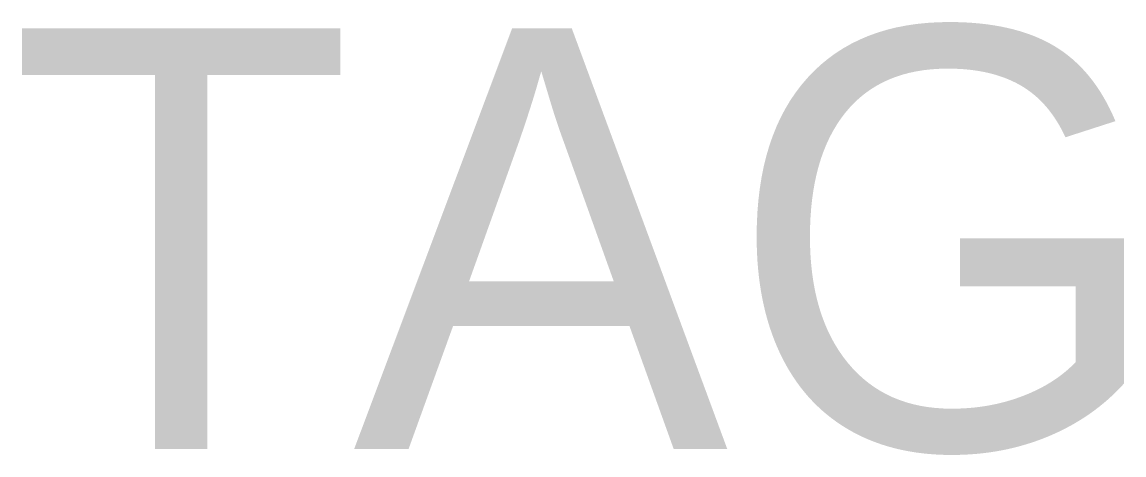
# Model space of a CAD drawing. Extents: x -3.36 to 3.19, y -1.29 to 1.29.
import ezdxf
from ezdxf.enums import TextEntityAlignment as Align

# ---------------------------------------------------------------- set-up
doc = ezdxf.new("R2010")
doc.units = 0
doc.styles.add('rtw_iso', font='iso-rtw.shx')

msp = doc.modelspace()

# ---------------------------------------------------------------- texts
at = {"style": 'rtw_iso'}
msp.add_attdef('TAG', text='', height=2.5, dxfattribs=at).set_placement((0, 0), align=Align.MIDDLE_CENTER)

doc.saveas('drawing.dxf')
